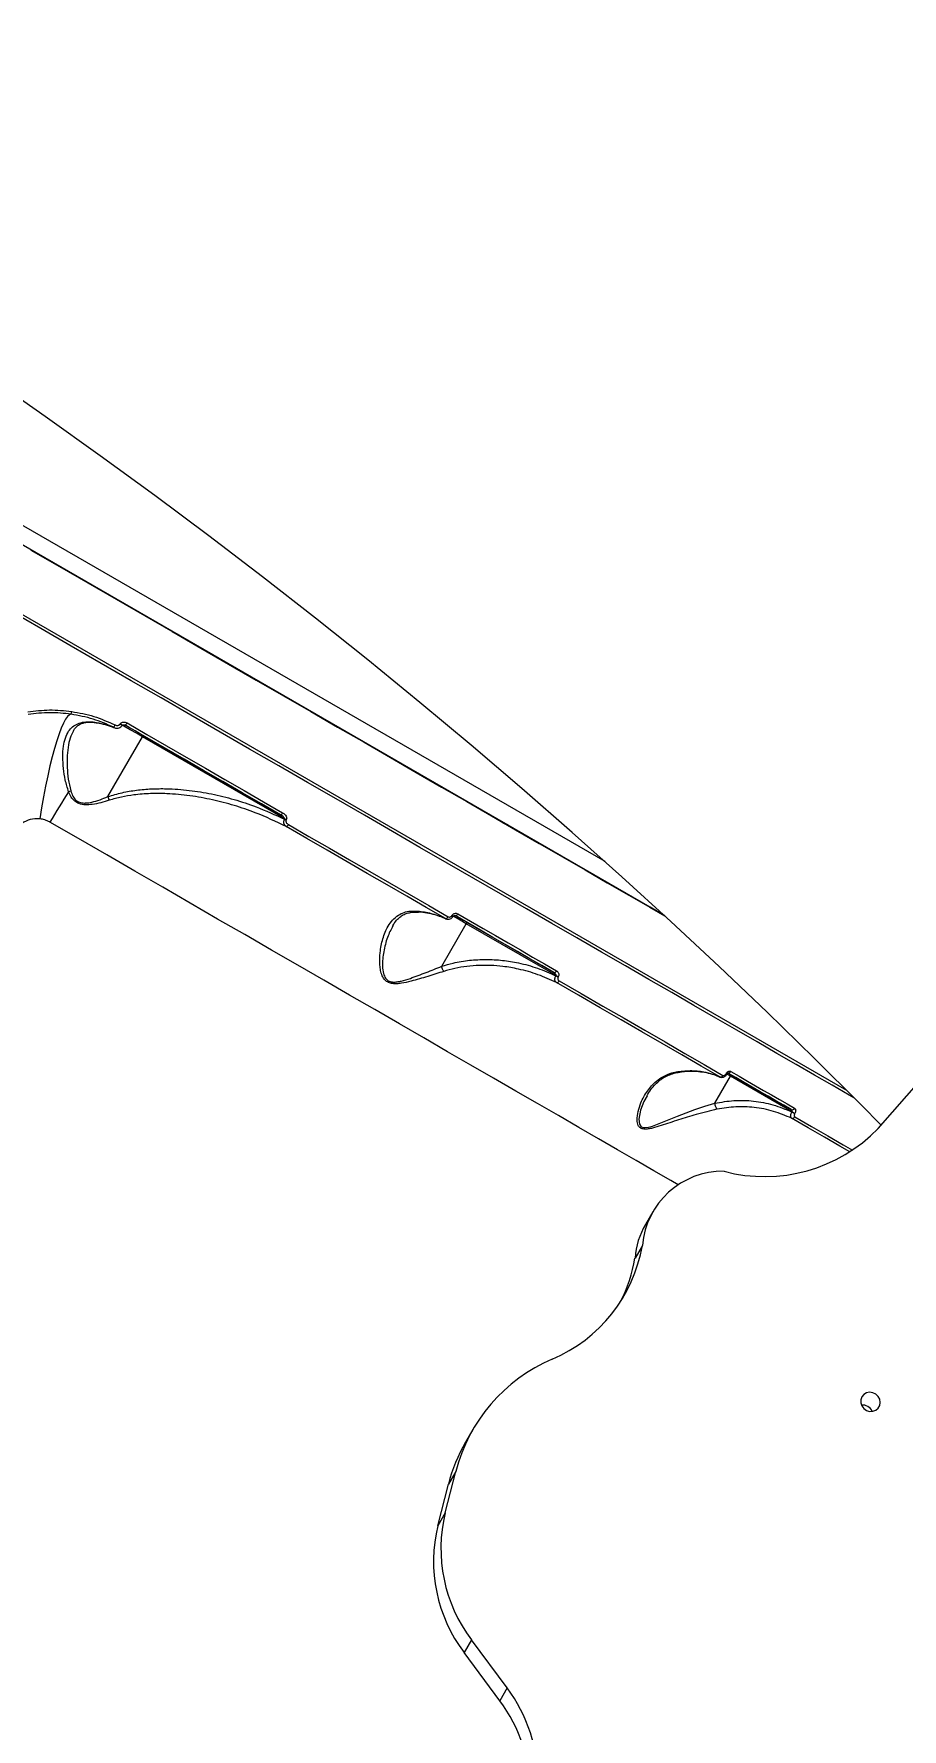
# Model space of a CAD drawing. Header units: millimetres. Extents: x -6006 to 5875, y -6399 to 6717.
# Drawn here: x 2222 to 2525, y 1507 to 2098 of the extents above; entities that cross this region are included whole.
import ezdxf

# ---------------------------------------------------------------- set-up
doc = ezdxf.new("R2010")
doc.units = ezdxf.units.MM
for name, color, linetype in [('DIKOM_ОБЪЕКТ', 7, 'Continuous'), ('DIKOM_РАЗМЕР_ЗОНА', 7, 'Continuous'), ('DIKOM_РАЗМЕР_ОБЪЕКТА', 7, 'Continuous')]:
    doc.layers.add(name, color=color, linetype=linetype)
doc.styles.add('style1', font='arial.ttf', dxfattribs={"width": 0.8})
doc.dimstyles.new('1-50', dxfattribs={"dimtxt": 300, "dimasz": 200, "dimexe": 100, "dimexo": 0, "dimgap": 100, "dimtad": 0, "dimdec": 0, "dimtxsty": 'style1', "dimcen": 0, "dimclrd": 7, "dimclre": 7, "dimadec": 1, "dimazin": 2, "dimtfac": 1, "dimtdec": 0, "dimtmove": 1, "dimatfit": 3, "dimfxl": 0, "dimlwd": 25, "dimlwe": 18, "dimarcsym": 0})

# ---------------------------------------------------------------- blocks, each defined once
blk = doc.blocks.new('*D15')
at = {"layer": 'Defpoints', "color": 0, "transparency": 16777216}
for p in [(-4354.46, 4593.05), (3409.28, 4593.05), (-1328.61, -3571.89)]:
    blk.add_point(p, dxfattribs=at)
at = {"layer": 'DIKOM_РАЗМЕР_ОБЪЕКТА', "color": 7, "lineweight": 18, "transparency": 16777216}
for p, q in [((3409.28, 4593.05), (-4454.46, 4593.05)), ((-1328.61, -3571.89), (-4454.46, -3571.89))]:
    blk.add_line(p, q, dxfattribs=at)
at = {"layer": 'DIKOM_РАЗМЕР_ОБЪЕКТА', "color": 7, "lineweight": 25, "transparency": 16777216}
for p, q in [((-4354.46, 4393.05), (-4354.46, 968.7)), ((-4354.46, -3371.89), (-4354.46, 52.46))]:
    blk.add_line(p, q, dxfattribs=at)
at = {"layer": 'DIKOM_РАЗМЕР_ОБЪЕКТА', "color": 7, "transparency": 16777216}
for points in [[(-4387.8, 4393.05), (-4321.13, 4393.05), (-4354.46, 4593.05)], [(-4387.8, -3371.89), (-4321.13, -3371.89), (-4354.46, -3571.89)]]:
    blk.add_solid(points, dxfattribs=at)
at = {"layer": 'DIKOM_РАЗМЕР_ОБЪЕКТА', "color": 0, "transparency": 16777216, "insert": (-4354.46, 510.58), "char_height": 300, "attachment_point": 5, "rotation": 90, "style": 'style1'}
blk.add_mtext('8150', dxfattribs=at)
blk = doc.blocks.new('*D16')
at = {"layer": 'Defpoints', "color": 0, "transparency": 16777216}
for p in [(3934.59, 4272.92), (-3710.11, -290.96), (3934.59, -4791.62)]:
    blk.add_point(p, dxfattribs=at)
at = {"layer": 'DIKOM_РАЗМЕР_ОБЪЕКТА', "color": 7, "lineweight": 18, "transparency": 16777216}
for p, q in [((3934.59, 4272.92), (3934.59, -4891.62)), ((-3710.11, -290.96), (-3710.11, -4891.62))]:
    blk.add_line(p, q, dxfattribs=at)
at = {"layer": 'DIKOM_РАЗМЕР_ОБЪЕКТА', "color": 7, "lineweight": 25, "transparency": 16777216}
for p, q in [((-3510.11, -4791.62), (-1432.64, -4791.62)), ((3734.59, -4791.62), (-518.7, -4791.62))]:
    blk.add_line(p, q, dxfattribs=at)
at = {"layer": 'DIKOM_РАЗМЕР_ОБЪЕКТА', "color": 7, "transparency": 16777216}
for points in [[(-3510.11, -4758.29), (-3510.11, -4824.96), (-3710.11, -4791.62)], [(3734.59, -4758.29), (3734.59, -4824.96), (3934.59, -4791.62)]]:
    blk.add_solid(points, dxfattribs=at)
at = {"layer": 'DIKOM_РАЗМЕР_ОБЪЕКТА', "color": 0, "transparency": 16777216, "insert": (-975.67, -4791.62), "char_height": 300, "attachment_point": 5, "style": 'style1'}
blk.add_mtext('7650', dxfattribs=at)
blk = doc.blocks.new('*D14')
at = {"layer": 'Defpoints', "color": 0, "transparency": 16777216}
for p in [(3463.26, 6716.57), (-5809.49, -5571.89), (-1350.38, -5571.89)]:
    blk.add_point(p, dxfattribs=at)
at = {"layer": 'DIKOM_РАЗМЕР_ЗОНА', "color": 7, "lineweight": 18, "transparency": 16777216}
for p, q in [((3463.26, 6716.57), (-5909.49, 6716.57)), ((-1350.38, -5571.89), (-5909.49, -5571.89))]:
    blk.add_line(p, q, dxfattribs=at)
at = {"layer": 'DIKOM_РАЗМЕР_ЗОНА', "color": 7, "lineweight": 25, "transparency": 16777216}
for p, q in [((-5809.49, 6516.57), (-5809.49, 1149.14)), ((-5809.49, -5371.89), (-5809.49, 69.36))]:
    blk.add_line(p, q, dxfattribs=at)
at = {"layer": 'DIKOM_РАЗМЕР_ЗОНА', "color": 7, "transparency": 16777216}
for points in [[(-5842.83, 6516.57), (-5776.16, 6516.57), (-5809.49, 6716.57)], [(-5842.83, -5371.89), (-5776.16, -5371.89), (-5809.49, -5571.89)]]:
    blk.add_solid(points, dxfattribs=at)
at = {"layer": 'DIKOM_РАЗМЕР_ЗОНА', "color": 0, "transparency": 16777216, "insert": (-5809.49, 609.25), "char_height": 300, "attachment_point": 5, "rotation": 90, "style": 'style1'}
blk.add_mtext('12300', dxfattribs=at)
blk = doc.blocks.new('*D13')
at = {"layer": 'Defpoints', "color": 0, "transparency": 16777216}
for p in [(5874.9, 4901.57), (-5210.11, -1293.83), (5874.9, -6202.3)]:
    blk.add_point(p, dxfattribs=at)
at = {"layer": 'DIKOM_РАЗМЕР_ЗОНА', "color": 7, "lineweight": 18, "transparency": 16777216}
for p, q in [((5874.9, 4901.57), (5874.9, -6302.3)), ((-5210.11, -1293.83), (-5210.11, -6302.3))]:
    blk.add_line(p, q, dxfattribs=at)
at = {"layer": 'DIKOM_РАЗМЕР_ЗОНА', "color": 7, "lineweight": 25, "transparency": 16777216}
for p, q in [((-5010.11, -6202.3), (160.46, -6202.3)), ((5674.9, -6202.3), (1240.24, -6202.3))]:
    blk.add_line(p, q, dxfattribs=at)
at = {"layer": 'DIKOM_РАЗМЕР_ЗОНА', "color": 7, "transparency": 16777216}
for points in [[(-5010.11, -6168.97), (-5010.11, -6235.64), (-5210.11, -6202.3)], [(5674.9, -6168.97), (5674.9, -6235.64), (5874.9, -6202.3)]]:
    blk.add_solid(points, dxfattribs=at)
at = {"layer": 'DIKOM_РАЗМЕР_ЗОНА', "color": 0, "transparency": 16777216, "insert": (700.35, -6202.3), "char_height": 300, "attachment_point": 5, "style": 'style1'}
blk.add_mtext('11100', dxfattribs=at)

msp = doc.modelspace()

# ---------------------------------------------------------------- linework, layer by layer
at = {"layer": 'DIKOM_ОБЪЕКТ', "color": 7, "linetype": 'Continuous', "lineweight": 15}
for p, q in [((2442.4, 1790.6), (1959.22, 2069.57)), ((2442.4, 1790.61), (1959.22, 2069.57)), ((1975.06, 2067.35), (2421.41, 1809.65)), ((1932.43, 2060.79), (2505.8, 1729.75)), ((2243.69, 1858.11), (2243.71, 1858.1)), ((2248.1, 1832.22), (2260.16, 1853.1)), ((2252.3, 1857.53), (2252.35, 1857.61)), ((2253.03, 1857.1), (2253.08, 1857.19)), ((2309.77, 1824.46), (2260.16, 1853.1)), ((2260.26, 1853.61), (2308.28, 1825.89)), ((2309.71, 1824.35), (2309.77, 1824.46)), ((2310.33, 1824.13), (2310.27, 1824.03)), ((2364.54, 1773.02), (2373.12, 1787.88)), ((2365.61, 1789.77), (2365.99, 1789.58)), ((2368.12, 1790.73), (2368.14, 1790.75)), ((2368.58, 1790.46), (2368.59, 1790.49)), ((2369.23, 1790.7), (2369.2, 1790.72)), ((2404.43, 1769.8), (2373.12, 1787.88)), ((2373.23, 1788.39), (2403.64, 1770.83)), ((2404.38, 1769.71), (2404.43, 1769.8)), ((2405.21, 1769.35), (2405.16, 1769.26)), ((2459.84, 1725.24), (2465.29, 1734.67)), ((2463.75, 1735.49), (2463.78, 1735.54)), ((2463.97, 1735.36), (2464, 1735.41)), ((2465.29, 1734.67), (2464.03, 1735.39)), ((2464.4, 1735.76), (2465.39, 1735.18)), ((2486.76, 1722.27), (2465.29, 1734.67)), ((2465.39, 1735.18), (2486.48, 1723.01)), ((2516.84, 1716.43), (2531.79, 1733.47)), ((2486.72, 1722.2), (2486.76, 1722.27)), ((2487.74, 1721.7), (2487.7, 1721.63)), ((2438.16, 1687.37), (2435.6, 1682.93)), ((2434.55, 1675.63), (2431.99, 1671.19)), ((2375.4, 1611.35), (2372.83, 1606.91)), ((2363.17, 1577.79), (2366.88, 1592.32)), ((2365.74, 1582.24), (2369.45, 1596.76)), ((2369.45, 1596.76), (2366.88, 1592.32)), ((2365.74, 1582.24), (2363.17, 1577.79)), ((2374.92, 1538.01), (2372.35, 1533.56)), ((2384.81, 1516.72), (2372.35, 1533.56)), ((2387.37, 1521.17), (2374.92, 1538.01)), ((2387.37, 1521.17), (2384.81, 1516.72))]:
    msp.add_line(p, q, dxfattribs=at)
at = {"layer": 'DIKOM_ОБЪЕКТ', "color": 7, "linetype": 'Continuous', "lineweight": 15, "flags": 128}
for points in [[(2517.85, 1717.58), (2510.78, 1724.75), (2494.54, 1740.95), (2478.07, 1757.01), (2461.39, 1772.92), (2444.49, 1788.68), (2427.38, 1804.29), (2410.06, 1819.74), (2392.53, 1835.03), (2374.81, 1850.16), (2356.88, 1865.12), (2338.77, 1879.91), (2320.46, 1894.53), (2301.98, 1908.97), (2283.31, 1923.23), (2264.46, 1937.31), (2245.44, 1951.2), (2226.26, 1964.9), (2206.91, 1978.41), (2187.4, 1991.72), (2167.74, 2004.84)], [(2221.24, 1918.29), (2231.19, 1912.55), (2241.12, 1906.82), (2251.02, 1901.1), (2260.89, 1895.4), (2270.72, 1889.73), (2280.49, 1884.08), (2290.2, 1878.48), (2299.83, 1872.92), (2309.39, 1867.4), (2318.86, 1861.93), (2328.22, 1856.52), (2337.48, 1851.18), (2346.63, 1845.9), (2355.65, 1840.69), (2364.53, 1835.56), (2373.28, 1830.51), (2381.87, 1825.55), (2390.31, 1820.68), (2398.58, 1815.9), (2406.68, 1811.23), (2414.59, 1806.66), (2422.32, 1802.2), (2429.85, 1797.85), (2437.18, 1793.62), (2442.4, 1790.6)], [(2508.51, 1727.03), (2506.7, 1728.07), (2500.78, 1731.5), (2494.6, 1735.06), (2488.17, 1738.77), (2481.51, 1742.62), (2474.61, 1746.6), (2467.48, 1750.72), (2460.13, 1754.96), (2452.56, 1759.33), (2444.79, 1763.82), (2436.8, 1768.43), (2428.62, 1773.15), (2420.25, 1777.99), (2411.7, 1782.92), (2402.97, 1787.96), (2394.08, 1793.1), (2385.02, 1798.33), (2375.81, 1803.65), (2366.45, 1809.05), (2356.95, 1814.53), (2347.33, 1820.09), (2337.58, 1825.72), (2327.72, 1831.41), (2317.76, 1837.16), (2307.69, 1842.97), (2297.54, 1848.83), (2287.31, 1854.74), (2277.01, 1860.69), (2266.65, 1866.67), (2256.23, 1872.69), (2245.77, 1878.73), (2235.27, 1884.79), (2224.74, 1890.87), (2214.2, 1896.95)], [(2277.39, 1885.87), (2277.24, 1885.96), (2276.79, 1886.22), (2276.09, 1886.62), (2275.19, 1887.14), (2274.19, 1887.72), (2273.16, 1888.32), (2272.2, 1888.87), (2271.39, 1889.34), (2270.81, 1889.67), (2270.5, 1889.85), (2270.5, 1889.85), (2270.81, 1889.67), (2271.39, 1889.34), (2272.2, 1888.87), (2273.16, 1888.32), (2274.19, 1887.72), (2275.19, 1887.14), (2276.09, 1886.62), (2276.79, 1886.22), (2277.24, 1885.96), (2277.39, 1885.87)], [(2235.24, 1861.01), (2234.64, 1860.81), (2233.99, 1860.21), (2233.3, 1859.23), (2232.58, 1857.88), (2231.82, 1856.17), (2231.04, 1854.12), (2230.25, 1851.74), (2229.45, 1849.06), (2228.65, 1846.11), (2227.86, 1842.92), (2227.09, 1839.51), (2226.35, 1835.93), (2225.63, 1832.2), (2224.96, 1828.37), (2224.33, 1824.47)], [(2243.37, 1858.22), (2243.61, 1858.12), (2243.69, 1858.11)], [(2254.78, 1857.93), (2261.67, 1853.96), (2268.53, 1850), (2275.36, 1846.05), (2282.17, 1842.12), (2288.94, 1838.21), (2295.68, 1834.32), (2302.39, 1830.45), (2309.05, 1826.6)], [(2253.03, 1857.1), (2253, 1857.12), (2252.9, 1857.18), (2252.74, 1857.27), (2252.54, 1857.39), (2252.3, 1857.53)], [(2253.08, 1857.19), (2253.05, 1857.2), (2252.95, 1857.26), (2252.79, 1857.35), (2252.58, 1857.47), (2252.35, 1857.61)], [(2260.16, 1853.1), (2258.03, 1854.32), (2255.85, 1855.58), (2253.66, 1856.85), (2253.07, 1857.19)], [(2257.63, 1855.14), (2256.6, 1855.73), (2255.49, 1856.37), (2254.4, 1857), (2253.97, 1857.25)], [(2308.28, 1825.89), (2301.63, 1829.73), (2294.95, 1833.59), (2288.22, 1837.47), (2281.47, 1841.37), (2274.68, 1845.29), (2267.86, 1849.23), (2261.01, 1853.18), (2254.14, 1857.15)], [(2259.58, 1854.01), (2259.51, 1854.05), (2259.14, 1854.26), (2258.5, 1854.63), (2257.63, 1855.14)], [(2260.26, 1853.61), (2260.29, 1853.59), (2260.3, 1853.55), (2260.3, 1853.5), (2260.29, 1853.43), (2260.27, 1853.35), (2260.24, 1853.27), (2260.2, 1853.19), (2260.16, 1853.1)], [(2442.4, 1790.61), (2437.22, 1793.6), (2429.89, 1797.83), (2422.36, 1802.18), (2414.63, 1806.64), (2406.72, 1811.21), (2398.62, 1815.88), (2390.35, 1820.66), (2381.91, 1825.53), (2373.32, 1830.49), (2364.57, 1835.54), (2355.69, 1840.67), (2346.67, 1845.87), (2345.09, 1846.79)], [(2447.08, 1696.74), (2444.5, 1698.23), (2438.55, 1701.66), (2432.36, 1705.24), (2425.92, 1708.96), (2419.25, 1712.81), (2412.36, 1716.79), (2405.24, 1720.9), (2397.91, 1725.13), (2390.37, 1729.48), (2382.62, 1733.95), (2374.69, 1738.53), (2366.57, 1743.22), (2358.27, 1748.01), (2349.8, 1752.91), (2341.16, 1757.89), (2332.37, 1762.97), (2323.43, 1768.13), (2314.36, 1773.37), (2305.15, 1778.68), (2295.82, 1784.07), (2286.38, 1789.52), (2276.84, 1795.03), (2267.2, 1800.59), (2257.47, 1806.21), (2247.67, 1811.87), (2237.79, 1817.57), (2227.86, 1823.3)], [(2308.28, 1825.89), (2308.34, 1825.88), (2308.42, 1825.9), (2308.52, 1825.95), (2308.62, 1826.03), (2308.73, 1826.15), (2308.84, 1826.28), (2308.95, 1826.44), (2309.05, 1826.6)], [(2309.71, 1824.35), (2309.78, 1824.31), (2309.85, 1824.27), (2309.92, 1824.23), (2309.99, 1824.19), (2310.06, 1824.15), (2310.13, 1824.11), (2310.2, 1824.07), (2310.27, 1824.03)], [(2309.77, 1824.46), (2309.84, 1824.42), (2309.91, 1824.38), (2309.98, 1824.33), (2310.05, 1824.29), (2310.12, 1824.25), (2310.19, 1824.21), (2310.26, 1824.17), (2310.33, 1824.13)], [(2311.06, 1822.48), (2318.24, 1818.34), (2325.36, 1814.23), (2332.42, 1810.15), (2339.42, 1806.11), (2346.36, 1802.11), (2353.23, 1798.14), (2360.04, 1794.21), (2366.77, 1790.32)], [(2390.45, 1820.6), (2390.29, 1820.69), (2389.85, 1820.95), (2389.14, 1821.35), (2388.25, 1821.87), (2387.24, 1822.45), (2386.21, 1823.04), (2385.25, 1823.6), (2384.44, 1824.07), (2383.86, 1824.4), (2383.56, 1824.58), (2383.56, 1824.58), (2383.86, 1824.4), (2384.44, 1824.07), (2385.25, 1823.6), (2386.21, 1823.04), (2387.24, 1822.45), (2388.25, 1821.87), (2389.14, 1821.35), (2389.85, 1820.95), (2390.29, 1820.69), (2390.45, 1820.6)], [(2383.56, 1824.58), (2383.6, 1824.55), (2383.91, 1824.38), (2384.49, 1824.04), (2385.3, 1823.58), (2386.26, 1823.02), (2387.29, 1822.43), (2388.29, 1821.84), (2389.19, 1821.33), (2389.89, 1820.92), (2390.34, 1820.66), (2390.49, 1820.58)], [(2365.89, 1789.68), (2359.17, 1793.56), (2352.38, 1797.48), (2345.53, 1801.44), (2338.6, 1805.43), (2331.62, 1809.47), (2324.57, 1813.54), (2317.46, 1817.64), (2310.31, 1821.77)], [(2365.89, 1789.68), (2365.98, 1789.66), (2366.09, 1789.68), (2366.2, 1789.72), (2366.32, 1789.8), (2366.44, 1789.9), (2366.56, 1790.02), (2366.67, 1790.17), (2366.77, 1790.32)], [(2368.58, 1790.46), (2368.57, 1790.47), (2368.53, 1790.49), (2368.43, 1790.55), (2368.29, 1790.63), (2368.12, 1790.73)], [(2368.59, 1790.49), (2368.59, 1790.49), (2368.54, 1790.52), (2368.45, 1790.58), (2368.31, 1790.66), (2368.14, 1790.75)], [(2373.12, 1787.88), (2371, 1789.1), (2368.83, 1790.36), (2368.59, 1790.49)], [(2369.2, 1790.72), (2369.29, 1790.69), (2369.4, 1790.69), (2369.52, 1790.73), (2369.64, 1790.8), (2369.77, 1790.9), (2369.89, 1791.03), (2370.01, 1791.18), (2370.12, 1791.35)], [(2403.64, 1770.83), (2399.47, 1773.24), (2395.26, 1775.67), (2391.01, 1778.13), (2386.72, 1780.6), (2382.4, 1783.1), (2378.03, 1785.62), (2373.64, 1788.16), (2369.2, 1790.72)], [(2370.68, 1789.86), (2369.65, 1790.46), (2369.27, 1790.68)], [(2370.12, 1791.35), (2374.56, 1788.78), (2378.97, 1786.23), (2383.34, 1783.71), (2387.68, 1781.21), (2391.98, 1778.72), (2396.24, 1776.26), (2400.46, 1773.83), (2404.64, 1771.41)], [(2372.63, 1788.74), (2372.56, 1788.78), (2372.2, 1788.99), (2371.55, 1789.36), (2370.68, 1789.86)], [(2373.23, 1788.39), (2373.25, 1788.37), (2373.26, 1788.33), (2373.27, 1788.28), (2373.26, 1788.21), (2373.24, 1788.13), (2373.21, 1788.05), (2373.17, 1787.97), (2373.12, 1787.88)], [(2403.64, 1770.83), (2403.75, 1770.79), (2403.87, 1770.79), (2404, 1770.82), (2404.14, 1770.88), (2404.28, 1770.98), (2404.41, 1771.1), (2404.53, 1771.25), (2404.64, 1771.41)], [(2404.38, 1769.71), (2404.48, 1769.66), (2404.58, 1769.6), (2404.68, 1769.54), (2404.78, 1769.48), (2404.88, 1769.42), (2404.98, 1769.37), (2405.07, 1769.31), (2405.16, 1769.26)], [(2404.43, 1769.8), (2404.53, 1769.75), (2404.63, 1769.69), (2404.73, 1769.63), (2404.83, 1769.57), (2404.93, 1769.51), (2405.03, 1769.46), (2405.12, 1769.4), (2405.21, 1769.35)], [(2461.57, 1734.44), (2455.04, 1738.21), (2448.32, 1742.09), (2441.44, 1746.06), (2434.38, 1750.14), (2427.16, 1754.3), (2419.78, 1758.57), (2412.24, 1762.92), (2404.55, 1767.36)], [(2405.52, 1767.95), (2413.22, 1763.5), (2420.77, 1759.14), (2428.17, 1754.87), (2435.41, 1750.69), (2442.48, 1746.61), (2449.38, 1742.62), (2456.11, 1738.74), (2462.66, 1734.96)], [(2464, 1735.41), (2463.99, 1735.41), (2463.95, 1735.44), (2463.88, 1735.48), (2463.78, 1735.54)], [(2486.48, 1723.01), (2483.85, 1724.53), (2481.17, 1726.07), (2478.46, 1727.64), (2475.7, 1729.23), (2472.9, 1730.85), (2470.06, 1732.49), (2467.18, 1734.15), (2464.26, 1735.84)], [(2464.8, 1735.53), (2464.73, 1735.57), (2464.43, 1735.74)], [(2465.39, 1735.18), (2465.42, 1735.16), (2465.43, 1735.12), (2465.43, 1735.06), (2465.42, 1735), (2465.4, 1734.92), (2465.37, 1734.84), (2465.33, 1734.75), (2465.29, 1734.67)], [(2465.4, 1736.33), (2468.33, 1734.64), (2471.21, 1732.98), (2474.06, 1731.33), (2476.87, 1729.71), (2479.63, 1728.12), (2482.36, 1726.54), (2485.04, 1725), (2487.68, 1723.47)], [(2436.25, 1727.84), (2435.09, 1725.85), (2433.93, 1722.8), (2433.35, 1719.72), (2433.55, 1717.89), (2434.18, 1717.04), (2435.08, 1716.73), (2435.37, 1716.71), (2436.7, 1716.86), (2438.11, 1717.25), (2441.02, 1718.34), (2446.82, 1720.7), (2452.81, 1723), (2456.33, 1724.18), (2459.84, 1725.24), (2459.84, 1725.24), (2459.84, 1725.24)], [(2486.72, 1722.2), (2486.86, 1722.12), (2486.99, 1722.04), (2487.13, 1721.96), (2487.26, 1721.89), (2487.39, 1721.81), (2487.51, 1721.75), (2487.61, 1721.68), (2487.7, 1721.63)], [(2486.76, 1722.27), (2486.9, 1722.19), (2487.03, 1722.11), (2487.17, 1722.03), (2487.3, 1721.96), (2487.43, 1721.88), (2487.55, 1721.81), (2487.65, 1721.75), (2487.74, 1721.7)], [(2506.96, 1708.23), (2503.42, 1710.27), (2498.04, 1713.38), (2492.43, 1716.62), (2486.6, 1719.99)], [(2487.74, 1720.48), (2493.59, 1717.1), (2499.21, 1713.85), (2504.6, 1710.74), (2507.9, 1708.84)], [(2511.09, 1622.75), (2510.72, 1621.73), (2510.72, 1620.63), (2511.09, 1619.57), (2511.78, 1618.67), (2512.73, 1618.02), (2513.83, 1617.69), (2514.96, 1617.72), (2516, 1618.1), (2516.84, 1618.8), (2517.38, 1619.74), (2517.57, 1620.82), (2517.38, 1621.91), (2516.84, 1622.91), (2516.01, 1623.69), (2514.97, 1624.19), (2513.84, 1624.34), (2512.74, 1624.13), (2511.79, 1623.58), (2511.09, 1622.75)]]:
    msp.add_lwpolyline(points, dxfattribs=at)
at = {"layer": 'DIKOM_ОБЪЕКТ', "color": 7, "linetype": 'Continuous', "lineweight": 15}
for centre, radius, start, end in [((2233.1, 1862.07), 2.39, 333.81288, 357.05764), ((2253.21, 1858.56), 1.69, 303.37932, 338.27337), ((2248.78, 1857.91), 1.97, 310.87527, 340.20354), ((2432.53, 1705.28), 236.26, 147.00321, 150.03058), ((2232.61, 1839.83), 6.14, 286.77191, 294.31644), ((2256.35, 1834.54), 8.57, 195.72074, 204.59056), ((2309.97, 1822.88), 1.16, 286.86671, 340.03196), ((2404.65, 1768.28), 0.929, 264.1138, 339.27819), ((2461.81, 1735.33), 0.925, 254.81675, 336.41268), ((2361.81, 1558.65), 204.12, 59.96597, 60.03946), ((2464.54, 1736.72), 0.947, 260.95494, 335.9587), ((2486.84, 1723.85), 0.917, 246.9718, 335.58991), ((2477.23, 1754.73), 55.1, 255.11339, 315.96698), ((2486.89, 1720.88), 0.937, 251.51559, 334.8528), ((2462.67, 1673.26), 28.22, 89.19417, 175.16822), ((2459.55, 1669.14), 27.64, 150.06737, 175.73879), ((2382.45, 1684.61), 52.87, 292.95551, 350.22265), ((2380.1, 1680.03), 52.63, 332.84615, 350.32905), ((2426.2, 1582.06), 58.62, 113.2315, 165.47837), ((2511.37, 1616.24), 3.66, 23.26051, 96.75855), ((2423.2, 1577.86), 58.14, 150.02298, 165.60295), ((2417.02, 1569.81), 52.76, 166.38035, 217.07175), ((2414.45, 1565.37), 52.76, 166.37947, 217.07256), ((2344.44, 1488.99), 53.65, 359.05953, 36.84586), ((2341.87, 1484.55), 53.65, 359.05912, 36.8464)]:
    msp.add_arc(centre, radius, start, end, dxfattribs=at)
for points, knots in [([(2220.14, 1861.84), (2222.67, 1862.14), (2227.79, 1862.76), (2232.9, 1862.22), (2235.48, 1861.94)], [0, 0, 0, 0, 0.494179, 1, 1, 1, 1]), ([(2235.24, 1861.01), (2232.77, 1861.27), (2227.77, 1861.81), (2222.76, 1861.2), (2220.23, 1860.89)], [0, 0, 0, 0, 0.494166, 1, 1, 1, 1]), ([(2234.38, 1833.95), (2233.96, 1835.31), (2233.12, 1838.05), (2232.55, 1842.18), (2232.28, 1846.16), (2232.49, 1849.74), (2233.16, 1852.72), (2234.24, 1854.99), (2235.72, 1856.65), (2237.52, 1857.76), (2239.76, 1858.35), (2241.8, 1858.41), (2243.07, 1858.26), (2243.37, 1858.22)], [0, 0, 0, 0, 0.10368, 0.207544, 0.320576, 0.433542, 0.533814, 0.634003, 0.718488, 0.802912, 0.88796, 0.972929, 1, 1, 1, 1]), ([(2250.07, 1856.42), (2247.73, 1857.46), (2242.97, 1859.57), (2237.84, 1860.53), (2235.24, 1861.01)], [0, 0, 0, 0, 0.493852, 1, 1, 1, 1]), ([(2235.48, 1861.94), (2238.07, 1861.46), (2243.32, 1860.49), (2248.18, 1858.33), (2250.64, 1857.24)], [0, 0, 0, 0, 0.493835, 1, 1, 1, 1]), ([(2236.04, 1855.18), (2236.12, 1855.33), (2236.41, 1855.9), (2237.09, 1856.63), (2238.04, 1857.37), (2239.12, 1857.85), (2240.35, 1858.16), (2241.75, 1858.25), (2242.89, 1858.23), (2243.57, 1858.11), (2243.71, 1858.09)], [0, 0, 0, 0, 0.061816, 0.230419, 0.405955, 0.553183, 0.69211, 0.839897, 0.966843, 1, 1, 1, 1]), ([(2243.37, 1858.22), (2244.4, 1858.05), (2246.72, 1857.67), (2248.88, 1856.86), (2250.07, 1856.42)], [0, 0, 0, 0, 0.445116, 1, 1, 1, 1]), ([(2243.68, 1858.05), (2243.91, 1858.02), (2245.1, 1857.87), (2247.18, 1857.38), (2249.11, 1856.78), (2250.08, 1856.35), (2250.19, 1856.3)], [0, 0, 0, 0, 0.10113, 0.522016, 0.944154, 1, 1, 1, 1]), ([(2252.35, 1857.61), (2252.41, 1857.7), (2252.56, 1857.91), (2252.93, 1858.14), (2253.46, 1858.28), (2254.12, 1858.24), (2254.55, 1858.04), (2254.78, 1857.93)], [0, 0, 0, 0, 0.120553, 0.278348, 0.470594, 0.720807, 1, 1, 1, 1]), ([(2236.07, 1855.17), (2235.73, 1854.56), (2234.95, 1853.15), (2234.24, 1850.24), (2233.83, 1846.59), (2233.88, 1842.54), (2234.17, 1838.37), (2234.82, 1835.61), (2235.14, 1834.23)], [0, 0, 0, 0, 0.124869, 0.288789, 0.475041, 0.661404, 0.830857, 1, 1, 1, 1]), ([(2250.22, 1856.36), (2250.25, 1856.34), (2250.56, 1856.18), (2251.19, 1856.1), (2251.99, 1856.21), (2252.6, 1856.57), (2252.95, 1856.9), (2253.03, 1857.1), (2253.03, 1857.11)], [0, 0, 0, 0, 0.037464, 0.332069, 0.5751, 0.792393, 0.996393, 1, 1, 1, 1]), ([(2250.64, 1857.24), (2250.8, 1857.18), (2251.1, 1857.06), (2251.57, 1857.05), (2251.94, 1857.17), (2252.18, 1857.34), (2252.27, 1857.47), (2252.3, 1857.53)], [0, 0, 0, 0, 0.273412, 0.539293, 0.738693, 0.898938, 1, 1, 1, 1]), ([(2253.06, 1857.13), (2253.06, 1857.14), (2253.07, 1857.17), (2253.1, 1857.22), (2253.15, 1857.26), (2253.28, 1857.32), (2253.53, 1857.35), (2253.84, 1857.31), (2254.04, 1857.19), (2254.13, 1857.13)], [0, 0, 0, 0, 0.041307, 0.076051, 0.121199, 0.224817, 0.421841, 0.731856, 1, 1, 1, 1]), ([(2248.56, 1830.97), (2247.59, 1830.67), (2245.66, 1830.08), (2242.88, 1829.48), (2240.28, 1829.25), (2238.12, 1829.57), (2236.39, 1830.61), (2235.17, 1832.09), (2234.65, 1833.31), (2234.38, 1833.95)], [0, 0, 0, 0, 0.184782, 0.36925, 0.509089, 0.65222, 0.750862, 0.870216, 1, 1, 1, 1]), ([(2235.14, 1834.23), (2235.34, 1833.61), (2235.73, 1832.45), (2236.74, 1831.02), (2238.22, 1830.13), (2239.46, 1829.98), (2240.92, 1830.02), (2242.75, 1830.33), (2245.36, 1831.12), (2247.19, 1831.85), (2248.1, 1832.22)], [0, 0, 0, 0, 0.129795, 0.245123, 0.338468, 0.455784, 0.477234, 0.617721, 0.808688, 1, 1, 1, 1]), ([(2248.1, 1832.22), (2249.74, 1832.72), (2253.02, 1833.72), (2258.13, 1834.55), (2263.31, 1835), (2269.46, 1835.05), (2276.47, 1834.53), (2284.35, 1833.25), (2292.14, 1831.32), (2300.71, 1828.52), (2306.43, 1825.87), (2309.71, 1824.35)], [0, 0, 0, 0, 0.079269, 0.158592, 0.240588, 0.322608, 0.447232, 0.571895, 0.699861, 0.827837, 1, 1, 1, 1]), ([(2310.31, 1821.77), (2306.74, 1823.47), (2300.84, 1826.29), (2292.15, 1829.21), (2284.53, 1831.21), (2276.7, 1832.63), (2269.45, 1833.3), (2262.91, 1833.35), (2257.62, 1832.94), (2252.8, 1832.18), (2249.98, 1831.38), (2248.56, 1830.97)], [0, 0, 0, 0, 0.186753, 0.309731, 0.432702, 0.55851, 0.684283, 0.774012, 0.864308, 0.931894, 1, 1, 1, 1]), ([(2224.33, 1824.47), (2223.75, 1824.5), (2222.11, 1824.57), (2219.44, 1823.8), (2216.65, 1822), (2215.39, 1820.19), (2214.74, 1819.27)], [0, 0, 0, 0, 0.152962, 0.428374, 0.711441, 1, 1, 1, 1]), ([(2227.86, 1823.3), (2227.81, 1823.33), (2227.26, 1823.65), (2226.11, 1824.17), (2224.93, 1824.37), (2224.33, 1824.47)], [0, 0, 0, 0, 0.046835, 0.514272, 1, 1, 1, 1]), ([(2309.77, 1824.46), (2309.77, 1824.47), (2309.79, 1824.51), (2309.78, 1824.59), (2309.71, 1824.76), (2309.27, 1825.28), (2308.72, 1825.62), (2308.28, 1825.89)], [0, 0, 0, 0, 0.023942, 0.053493, 0.107109, 0.279493, 1, 1, 1, 1]), ([(2309.05, 1826.6), (2309.3, 1826.43), (2309.79, 1826.1), (2310.27, 1825.47), (2310.46, 1824.91), (2310.48, 1824.47), (2310.38, 1824.25), (2310.33, 1824.13)], [0, 0, 0, 0, 0.304711, 0.587628, 0.766485, 0.882878, 1, 1, 1, 1]), ([(2310.31, 1821.77), (2310.12, 1821.91), (2309.76, 1822.2), (2309.48, 1822.84), (2309.43, 1823.43), (2309.51, 1823.92), (2309.64, 1824.21), (2309.71, 1824.35)], [0, 0, 0, 0, 0.270439, 0.533531, 0.71814, 0.855286, 1, 1, 1, 1]), ([(2310.27, 1824.03), (2310.24, 1823.95), (2310.17, 1823.81), (2310.18, 1823.53), (2310.3, 1823.18), (2310.6, 1822.79), (2310.9, 1822.59), (2311.06, 1822.48)], [0, 0, 0, 0, 0.120579, 0.240617, 0.416829, 0.694938, 1, 1, 1, 1]), ([(2365.25, 1771.24), (2363.39, 1770.66), (2359.64, 1769.47), (2354.68, 1767.97), (2351.02, 1767.13), (2348.74, 1766.88), (2347.07, 1766.95), (2345.56, 1767.47), (2344.34, 1768.57), (2343.56, 1770.16), (2343.12, 1772.03), (2342.88, 1774.6), (2343.02, 1778.26), (2343.73, 1781.95), (2344.78, 1784.95), (2345.88, 1787.18), (2347.37, 1789.25), (2349.25, 1790.86), (2351.38, 1791.88), (2353.53, 1792.35), (2355.13, 1792.31), (2355.85, 1792.29)], [0, 0, 0, 0, 0.091327, 0.184875, 0.239018, 0.266438, 0.294654, 0.321054, 0.347518, 0.383035, 0.418294, 0.453631, 0.526835, 0.62593, 0.677092, 0.728239, 0.790388, 0.854059, 0.904638, 0.956676, 1, 1, 1, 1]), ([(2347.48, 1787.09), (2346.82, 1785.8), (2345.41, 1783.1), (2344.46, 1779.05), (2343.95, 1775.59), (2343.83, 1773.03), (2344.12, 1770.73), (2344.78, 1768.95), (2345.86, 1767.9), (2347.2, 1767.5), (2348.67, 1767.52), (2349.74, 1767.71), (2351.39, 1768.09), (2354.4, 1769.04), (2359.15, 1770.85), (2362.74, 1772.3), (2364.54, 1773.02)], [0, 0, 0, 0, 0.128974, 0.272169, 0.339282, 0.406436, 0.473011, 0.520176, 0.554172, 0.58809, 0.622449, 0.657037, 0.662696, 0.737905, 0.868922, 1, 1, 1, 1]), ([(2347.41, 1787.09), (2347.68, 1787.53), (2348.27, 1788.52), (2349.35, 1789.69), (2350.52, 1790.67), (2351.78, 1791.32), (2353.26, 1791.76), (2354.8, 1791.96), (2355.92, 1791.92), (2356.41, 1791.9)], [0, 0, 0, 0, 0.133217, 0.305573, 0.447623, 0.593793, 0.743247, 0.887259, 1, 1, 1, 1]), ([(2355.85, 1792.29), (2356.15, 1792.26), (2358.04, 1792.09), (2361.5, 1791.47), (2364.41, 1790.28), (2365.89, 1789.68)], [0, 0, 0, 0, 0.084982, 0.533468, 1, 1, 1, 1]), ([(2355.85, 1792.29), (2355.87, 1792.27), (2356, 1792.17), (2356.16, 1792.07), (2356.32, 1792.09), (2356.35, 1792.09)], [0, 0, 0, 0, 0.103584, 0.836618, 1, 1, 1, 1]), ([(2356.35, 1792.07), (2356.39, 1792.07), (2357.42, 1792.05), (2359.38, 1791.73), (2362.19, 1791.09), (2364.28, 1790.41), (2365.37, 1789.88), (2365.61, 1789.77)], [0, 0, 0, 0, 0.011446, 0.310356, 0.611978, 0.915814, 1, 1, 1, 1]), ([(2365.99, 1789.63), (2366.01, 1789.62), (2366.22, 1789.48), (2366.75, 1789.4), (2367.48, 1789.5), (2368.16, 1789.87), (2368.43, 1790.28), (2368.57, 1790.47)], [0, 0, 0, 0, 0.01551, 0.261257, 0.513951, 0.770999, 1, 1, 1, 1]), ([(2366.77, 1790.32), (2366.87, 1790.28), (2367.09, 1790.18), (2367.45, 1790.2), (2367.78, 1790.34), (2368.01, 1790.54), (2368.1, 1790.68), (2368.12, 1790.73)], [0, 0, 0, 0, 0.233701, 0.467271, 0.695564, 0.90871, 1, 1, 1, 1]), ([(2368.14, 1790.75), (2368.18, 1790.82), (2368.31, 1791.03), (2368.64, 1791.32), (2369.12, 1791.52), (2369.65, 1791.55), (2369.96, 1791.41), (2370.12, 1791.35)], [0, 0, 0, 0, 0.093127, 0.303879, 0.530195, 0.765192, 1, 1, 1, 1]), ([(2368.6, 1790.49), (2368.61, 1790.51), (2368.64, 1790.57), (2368.73, 1790.65), (2368.84, 1790.73), (2368.97, 1790.77), (2369.1, 1790.77), (2369.16, 1790.73), (2369.2, 1790.71)], [0, 0, 0, 0, 0.067549, 0.185584, 0.324206, 0.501603, 0.745892, 1, 1, 1, 1]), ([(2364.54, 1773.01), (2365.87, 1773.41), (2369.06, 1774.37), (2374.25, 1775.2), (2380.02, 1775.51), (2385.75, 1775.18), (2391.79, 1774.2), (2398.07, 1772.49), (2402.28, 1770.64), (2404.38, 1769.71)], [0, 0, 0, 0, 0.099979, 0.239899, 0.38032, 0.520382, 0.660145, 0.830067, 1, 1, 1, 1]), ([(2364.54, 1773.02), (2364.54, 1773.02), (2364.54, 1773.02), (2364.54, 1773.02), (2364.54, 1773.02), (2364.54, 1773.01)], [0, 0, 0, 0, 0.431497, 0.761811, 1, 1, 1, 1]), ([(2365.25, 1771.24), (2365.22, 1771.29), (2365.13, 1771.44), (2364.96, 1771.81), (2364.73, 1772.37), (2364.6, 1772.8), (2364.54, 1773.01)], [0, 0, 0, 0, 0.107437, 0.349462, 0.674746, 1, 1, 1, 1]), ([(2404.55, 1767.36), (2402.44, 1768.32), (2398.18, 1770.26), (2391.86, 1772.03), (2385, 1773.21), (2378.95, 1773.48), (2373.35, 1773.04), (2369.21, 1772.37), (2366.54, 1771.61), (2365.25, 1771.24)], [0, 0, 0, 0, 0.173874, 0.350143, 0.48806, 0.692276, 0.79712, 0.901943, 1, 1, 1, 1]), ([(2404.43, 1769.8), (2404.44, 1769.83), (2404.46, 1769.87), (2404.46, 1769.99), (2404.4, 1770.15), (2404.26, 1770.35), (2404.02, 1770.58), (2403.8, 1770.74), (2403.66, 1770.82), (2403.64, 1770.83)], [0, 0, 0, 0, 0.055277, 0.109868, 0.243648, 0.417608, 0.651763, 0.951927, 1, 1, 1, 1]), ([(2404.55, 1767.36), (2404.53, 1767.37), (2404.39, 1767.47), (2404.18, 1767.72), (2404.04, 1768.18), (2404.04, 1768.68), (2404.14, 1769.2), (2404.3, 1769.54), (2404.38, 1769.71)], [0, 0, 0, 0, 0.039141, 0.268303, 0.466373, 0.643618, 0.819911, 1, 1, 1, 1]), ([(2404.64, 1771.41), (2404.67, 1771.4), (2404.84, 1771.29), (2405.11, 1771.04), (2405.34, 1770.62), (2405.42, 1770.18), (2405.39, 1769.75), (2405.27, 1769.49), (2405.21, 1769.35)], [0, 0, 0, 0, 0.039234, 0.287257, 0.495193, 0.670976, 0.835271, 1, 1, 1, 1]), ([(2405.16, 1769.26), (2405.12, 1769.18), (2405.04, 1769.01), (2405.02, 1768.73), (2405.07, 1768.45), (2405.22, 1768.19), (2405.39, 1768.03), (2405.5, 1767.96), (2405.52, 1767.95)], [0, 0, 0, 0, 0.167326, 0.334485, 0.509128, 0.713063, 0.957722, 1, 1, 1, 1]), ([(2460.59, 1723.1), (2459.39, 1722.83), (2456.98, 1722.29), (2452.47, 1721.08), (2447.1, 1719.44), (2442.03, 1717.69), (2438.54, 1716.63), (2436.56, 1716.22), (2435.07, 1716.12), (2433.79, 1716.5), (2432.91, 1717.63), (2432.61, 1719.65), (2433.01, 1722.4), (2434.15, 1725.88), (2435.79, 1728.89), (2437.73, 1731.33), (2439.57, 1733.1), (2441.89, 1734.68), (2444.41, 1735.77), (2446.19, 1736.12), (2446.88, 1736.26)], [0, 0, 0, 0, 0.056353, 0.113613, 0.210369, 0.309983, 0.361978, 0.3883, 0.415338, 0.445738, 0.474099, 0.516798, 0.580232, 0.645296, 0.74056, 0.78971, 0.838845, 0.89936, 0.961363, 1, 1, 1, 1]), ([(2436.17, 1727.9), (2436.26, 1728.07), (2436.75, 1729.01), (2437.84, 1730.5), (2439.4, 1732.21), (2441.01, 1733.56), (2442.69, 1734.59), (2444.56, 1735.38), (2446.15, 1735.86), (2447.16, 1735.99), (2447.41, 1736.02)], [0, 0, 0, 0, 0.040446, 0.220134, 0.391122, 0.534155, 0.670353, 0.814446, 0.953315, 1, 1, 1, 1]), ([(2446.88, 1736.26), (2448.53, 1736.43), (2451.88, 1736.79), (2456.22, 1736.24), (2459.43, 1735.35), (2461.01, 1734.68), (2461.57, 1734.44)], [0, 0, 0, 0, 0.318189, 0.643961, 0.875246, 1, 1, 1, 1]), ([(2446.88, 1736.26), (2446.9, 1736.25), (2446.99, 1736.2), (2447.15, 1736.13), (2447.29, 1736.16), (2447.35, 1736.17)], [0, 0, 0, 0, 0.143612, 0.562681, 1, 1, 1, 1]), ([(2447.37, 1736.06), (2447.76, 1736.13), (2449.11, 1736.36), (2451.39, 1736.46), (2454.19, 1736.37), (2456.9, 1735.95), (2459.4, 1735.31), (2460.93, 1734.66), (2461.63, 1734.36)], [0, 0, 0, 0, 0.075736, 0.264265, 0.453969, 0.644427, 0.835168, 1, 1, 1, 1]), ([(2461.63, 1734.36), (2461.75, 1734.33), (2461.87, 1734.29), (2461.97, 1734.23), (2461.98, 1734.23)], [0, 0, 0, 0, 0.968113, 1, 1, 1, 1]), ([(2461.65, 1734.42), (2461.68, 1734.4), (2461.86, 1734.27), (2462.29, 1734.24), (2462.86, 1734.34), (2463.4, 1734.65), (2463.79, 1735.02), (2463.92, 1735.3), (2463.96, 1735.37)], [0, 0, 0, 0, 0.037268, 0.245562, 0.449217, 0.67117, 0.922288, 1, 1, 1, 1]), ([(2462.66, 1734.96), (2462.73, 1734.93), (2462.87, 1734.88), (2463.13, 1734.92), (2463.39, 1735.07), (2463.61, 1735.27), (2463.71, 1735.43), (2463.75, 1735.49)], [0, 0, 0, 0, 0.214309, 0.428427, 0.642881, 0.857725, 1, 1, 1, 1]), ([(2463.78, 1735.54), (2463.83, 1735.63), (2463.98, 1735.87), (2464.3, 1736.17), (2464.69, 1736.39), (2465.08, 1736.46), (2465.3, 1736.37), (2465.4, 1736.33)], [0, 0, 0, 0, 0.140766, 0.355346, 0.570031, 0.784961, 1, 1, 1, 1]), ([(2464, 1735.41), (2464.03, 1735.45), (2464.1, 1735.56), (2464.22, 1735.68), (2464.32, 1735.76), (2464.4, 1735.8), (2464.4, 1735.8), (2464.41, 1735.8)], [0, 0, 0, 0, 0.182837, 0.409112, 0.611517, 0.803268, 1, 1, 1, 1]), ([(2459.84, 1725.24), (2462.06, 1725.62), (2466.56, 1726.39), (2473.41, 1726.14), (2480.26, 1724.89), (2484.55, 1723.1), (2486.72, 1722.2)], [0, 0, 0, 0, 0.24197, 0.490142, 0.741775, 1, 1, 1, 1]), ([(2460.59, 1723.1), (2460.57, 1723.13), (2460.49, 1723.22), (2460.35, 1723.48), (2460.16, 1723.94), (2459.97, 1724.57), (2459.88, 1725.02), (2459.84, 1725.24)], [0, 0, 0, 0, 0.087309, 0.253589, 0.5024, 0.751199, 1, 1, 1, 1]), ([(2459.84, 1725.24), (2459.84, 1725.24), (2459.84, 1725.24), (2459.84, 1725.24), (2459.84, 1725.24), (2459.84, 1725.24)], [0, 0, 0, 0, 0.346489, 0.846301, 1, 1, 1, 1]), ([(2486.6, 1719.99), (2484.54, 1720.87), (2480.36, 1722.64), (2473.76, 1723.88), (2467.09, 1724.17), (2462.78, 1723.46), (2460.59, 1723.1)], [0, 0, 0, 0, 0.253606, 0.513979, 0.753967, 1, 1, 1, 1]), ([(2486.6, 1719.99), (2486.53, 1720.04), (2486.39, 1720.16), (2486.29, 1720.53), (2486.31, 1721.03), (2486.45, 1721.62), (2486.63, 1722), (2486.72, 1722.2)], [0, 0, 0, 0, 0.170037, 0.380799, 0.586694, 0.793129, 1, 1, 1, 1]), ([(2486.76, 1722.27), (2486.78, 1722.31), (2486.81, 1722.36), (2486.82, 1722.47), (2486.82, 1722.6), (2486.74, 1722.77), (2486.63, 1722.91), (2486.53, 1722.98), (2486.48, 1723.01)], [0, 0, 0, 0, 0.144481, 0.175576, 0.362592, 0.571108, 0.804767, 1, 1, 1, 1]), ([(2487.7, 1721.63), (2487.65, 1721.54), (2487.56, 1721.34), (2487.5, 1721.05), (2487.52, 1720.78), (2487.6, 1720.58), (2487.7, 1720.51), (2487.74, 1720.48)], [0, 0, 0, 0, 0.203963, 0.407981, 0.613506, 0.826493, 1, 1, 1, 1]), ([(2487.68, 1723.47), (2487.75, 1723.42), (2487.9, 1723.31), (2488.03, 1723), (2488.05, 1722.59), (2487.96, 1722.14), (2487.82, 1721.85), (2487.74, 1721.7)], [0, 0, 0, 0, 0.174179, 0.389573, 0.595782, 0.797882, 1, 1, 1, 1])]:
    msp.add_open_spline(points, degree=3, knots=knots, dxfattribs=at)

# ---------------------------------------------------------------- dimensions: what is measured, and where the dimension line sits
at = {"layer": 'DIKOM_РАЗМЕР_ЗОНА'}
dim = msp.add_linear_dim(base=(-5809.49, -5571.89), p1=(3463.26, 6716.57), p2=(-1350.38, -5571.89), angle=90, text='12300', dimstyle='1-50', override={"dimscale": 1, "dimtix": 0, "dimtofl": 1, "dimtmove": 1, "dimatfit": 3}, dxfattribs=at)
dim.commit()
dim.dimension.update_dxf_attribs({"geometry": '*D14', "text_midpoint": (-5809.49, 609.25), "dimtype": 160})
dim = msp.add_linear_dim(base=(5874.9, -6202.3), p1=(-5210.11, -1293.83), p2=(5874.9, 4901.57), text='11100', dimstyle='1-50', override={"dimscale": 1, "dimtix": 0, "dimtofl": 1, "dimtmove": 1, "dimatfit": 3}, dxfattribs=at)
dim.commit()
dim.dimension.update_dxf_attribs({"geometry": '*D13', "text_midpoint": (700.35, -6202.3), "dimtype": 160})
at = {"layer": 'DIKOM_РАЗМЕР_ОБЪЕКТА'}
dim = msp.add_linear_dim(base=(-4354.46, 4593.05), p1=(-1328.61, -3571.89), p2=(3409.28, 4593.05), angle=90, text='8150', dimstyle='1-50', override={"dimscale": 1, "dimtix": 0, "dimtofl": 1, "dimtmove": 1, "dimatfit": 3}, dxfattribs=at)
dim.commit()
dim.dimension.update_dxf_attribs({"geometry": '*D15', "text_midpoint": (-4354.46, 510.58)})
dim = msp.add_linear_dim(base=(3934.59, -4791.62), p1=(-3710.11, -290.96), p2=(3934.59, 4272.92), text='7650', dimstyle='1-50', override={"dimscale": 1, "dimtix": 0, "dimtofl": 1, "dimtmove": 1, "dimatfit": 3}, dxfattribs=at)
dim.commit()
dim.dimension.update_dxf_attribs({"geometry": '*D16', "text_midpoint": (-975.67, -4791.62), "dimtype": 160})

doc.saveas('drawing.dxf')
